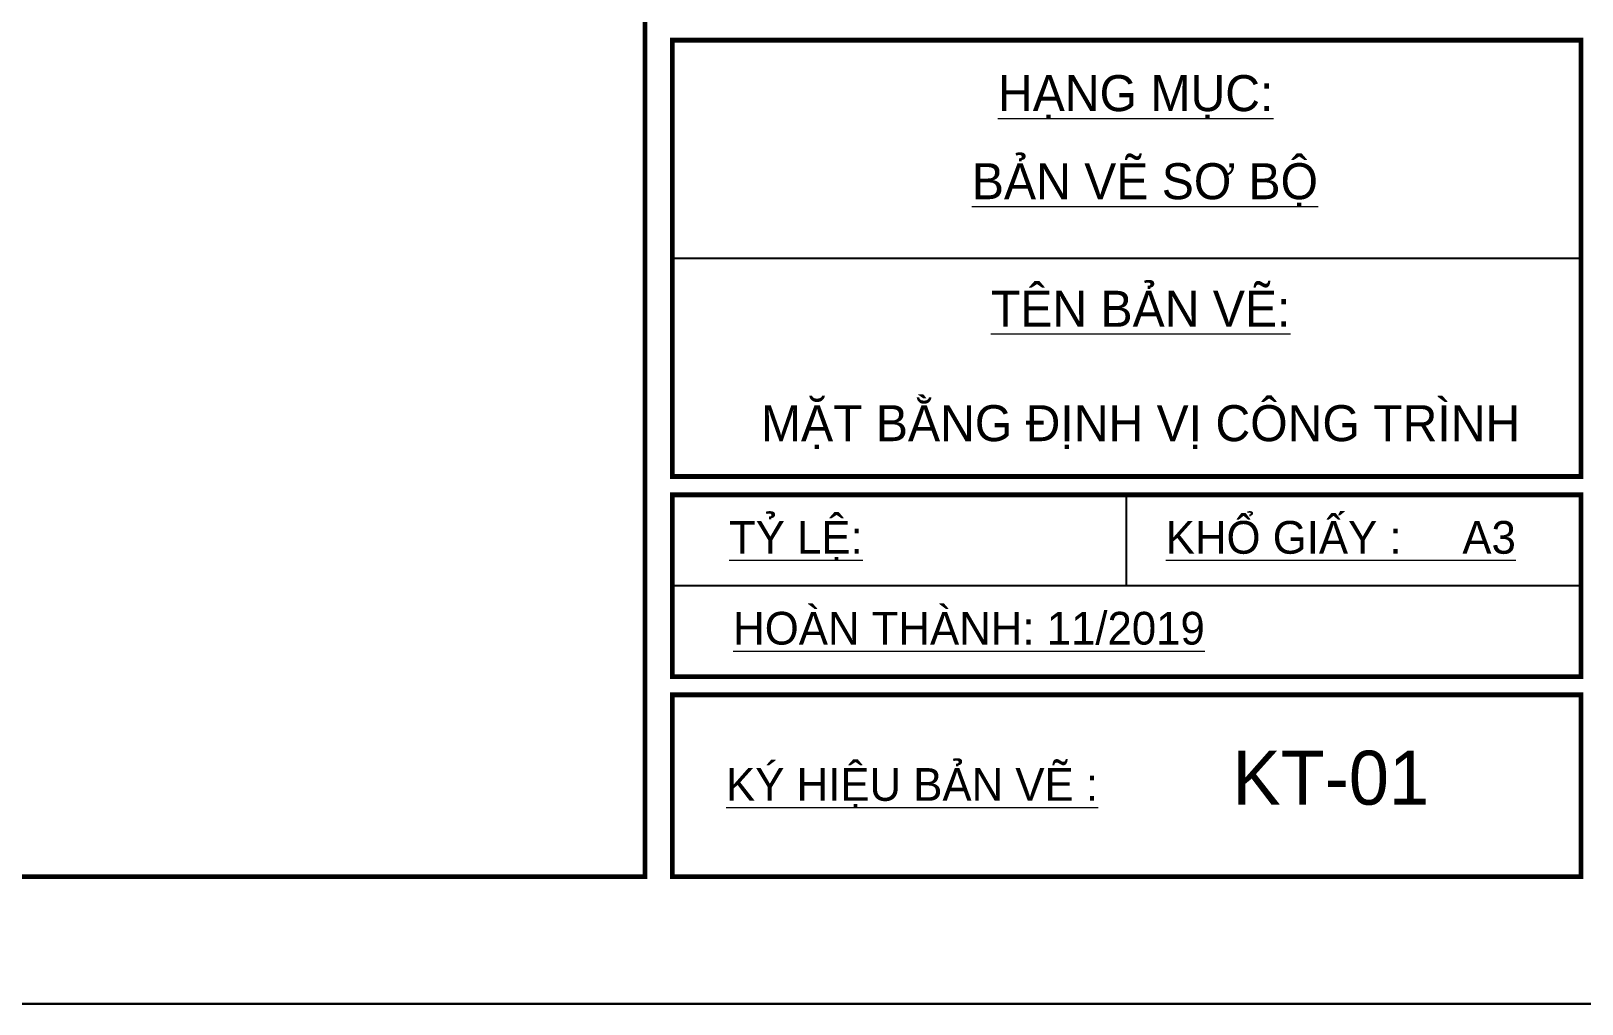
# Model space of a CAD drawing. Header units: inches. Extents: x 274208 to 641690, y -81912 to 129129.
# Drawn here: x 420450 to 426850, y 81792 to 85804 of the extents above; entities that cross this region are included whole.
import ezdxf
from ezdxf.enums import TextEntityAlignment as Align

# ---------------------------------------------------------------- set-up
doc = ezdxf.new("R2010")
doc.units = ezdxf.units.IN
doc.header["$MEASUREMENT"] = 0
for name, color, linetype, lineweight in [('05.Text', 253, 'Continuous', 18), ('11.Khung bo', 32, 'Continuous', 50), ('12.Khung', 36, 'Continuous', 25)]:
    doc.layers.add(name, color=color, linetype=linetype, lineweight=lineweight)
doc.layers.add('Tpl_Bound', color=1, linetype='Continuous', plot=False)
doc.styles.add('VnAvantH', font='')
doc.styles.get('VnAvantH').set_extended_font_data('.VnAvantH')

# ---------------------------------------------------------------- blocks, each defined once
blk = doc.blocks.new('100')
at = {"layer": '11.Khung bo', "const_width": 26.7}
for points in [[(1860913, -945239.8), (1860913, -916940.1), (1896062.6, -916940.1), (1896062.6, -945239.8)], [(1896212.6, -943039.8), (1901212.6, -943039.8), (1901212.6, -940639.9), (1896212.6, -940639.9)], [(1896212.6, -944139.8), (1901212.6, -944139.8), (1901212.6, -943139.8), (1896212.6, -943139.8)], [(1896212.6, -945239.8), (1901212.6, -945239.8), (1901212.6, -944239.8), (1896212.6, -944239.8)]]:
    blk.add_lwpolyline(points, close=True, dxfattribs=at)
at = {"layer": '12.Khung'}
for p, q in [((1901212.6, -941839.8), (1896212.6, -941839.8)), ((1898712.6, -943639.8), (1898712.6, -943139.8)), ((1901212.6, -943639.8), (1896212.6, -943639.8))]:
    blk.add_line(p, q, dxfattribs=at)
at = {"layer": '12.Khung', "color": 1}
blk.add_lwpolyline([(1901579.2, -945939.8), (1901579.2, -916240.1), (1859579.6, -916240.1), (1859579.6, -945939.8)], close=True, dxfattribs=at)
at = {"layer": '05.Text', "style": 'VnAvantH'}
for s, height, p in [('%%Uh¹ng môc:', 197.998, (1898004.7, -941030.4)), ('%%Ub¶n vÏ s¬ bé', 197.998, (1897861, -941514.7)), ('%%Utªn b¶n vÏ:', 197.998, (1897965.6, -942216.1)), ('%%Utû lÖ:', 180, (1896524.8, -943464.1)), ('%%UKHæ GIÊY :     A3', 179.998, (1898927.8, -943464.1)), ('%%Uhoµn thµnh: 11/2019', 179.998, (1896547.5, -943963.8)), ('%%Uký hiÖu b¶n vÏ :', 179.998, (1896508.5, -944822.8))]:
    blk.add_text(s, height=height, dxfattribs=at).set_placement(p)

msp = doc.modelspace()

# ---------------------------------------------------------------- linework, layer by layer
at = {"layer": 'Tpl_Bound', "color": 1}
msp.add_lwpolyline([(395621.6, 81791.8), (395621.6, 104066.6), (427121.3, 104066.6), (427121.3, 81791.8)], close=True, dxfattribs=at)

# ---------------------------------------------------------------- block references
at = {"layer": '05.Text', "xscale": 0.75, "yscale": 0.75, "zscale": 0.75}
msp.add_blockref('100', (-999063.1, 791246.7), dxfattribs=at)

# ---------------------------------------------------------------- texts
at = {"layer": '05.Text', "style": 'VnAvantH'}
for s, height, p in [('MÆT B»NG ®Þnh vÞ c«ng tr×nh', 148.499, (426595.4, 84112.8)), ('KT-01', 222.75, (426219.5, 82613.6))]:
    msp.add_text(s, height=height, dxfattribs=at).set_placement(p, align=Align.RIGHT)

doc.saveas('drawing.dxf')
